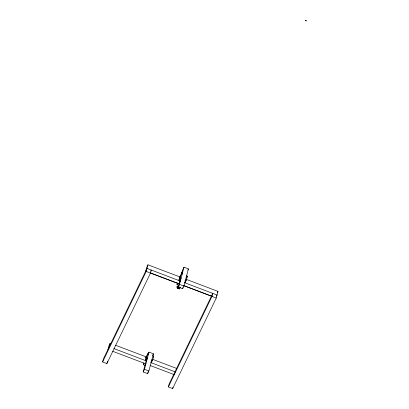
<?xml version="1.0" encoding="UTF-8"?>
<svg xmlns="http://www.w3.org/2000/svg" width="409" height="409" viewBox="0 0 409 409"><rect width="100%" height="100%" fill="white"/><g stroke="black" fill="none" stroke-linecap="round" stroke-linejoin="round"><path stroke-width="0.61" d="M177.762 288.227L178.247 287.501M180.405 280.416L180.441 279.608M182.215 272.246L182.194 273.227M178.385 287.926L178.16 288.585L178.84 287.486M178.856 287.333C178.16 287.645 178.017 289.137 178.293 287.824M178.943 288.217C179.086 289.26 179.152 286.995 178.258 286.791C178.012 287.501 179.837 288.197 179.878 287.266M177.705 288.038L177.757 287.731M181.78 273.897L181.708 273.652L181.652 274.255M181.744 273.979L182.138 272.333M178.344 286.765L178.886 287.169M177.675 288.151L178.073 287.169C179.265 287.89 178.539 288.125 178.697 287.762M179.178 287.772C178.304 289.823 180.195 286.305 179.019 288.585L178.723 288.473L179.004 288.161M179.249 287.859L178.922 288.498M178.743 288.396L178.789 288.273M177.895 288.156L178.089 287.747M180.793 279.526L180.272 279.812L180.686 279.751M178.273 287.333L178.022 287.512L178.125 286.939M180.589 279.73L180.333 279.899M181.811 273.641L182.112 272.532M178.544 287.384L178.104 288.427L178.319 287.747M178.104 287.046L178.043 287.501M181.662 273.427L181.616 274.091M179.014 287.553C179.837 287.619 179.086 288.539 179.888 287.348M180.078 280.876L180.272 279.812M181.698 274.398L181.806 273.703M178.247 287.087L178.222 286.024L179.009 286.024M179.996 279.853L179.571 281.74L179.96 280.697M177.838 287.496L177.797 287.604M178.038 288.156L178.314 287.42L177.082 286.98L177.271 286.259L178.176 286.602L177.859 287.588L176.954 287.246L177.271 286.259M182.245 272.997C181.652 272.68 182.256 273.544 181.76 272.982M179.51 287.916L178.273 287.374M178.416 287.159L178.621 286.428M179.97 280.64L180.108 280.211L180.149 280.661M181.673 273.37L181.739 273.064M181.831 273.498C184.024 265.093 179.945 279.398 179.009 280.569L179.955 276.959L179.439 278.023M178.922 287.379L178.672 287.701M181.78 272.915L182.225 272.343L181.928 273.197M180.17 287.507C179.878 286.719 178.171 291.254 179.725 287.798L179.091 287.512M178.845 287.895L178.641 288.611M178.83 287.962L178.932 287.491L178.845 287.818M182.005 273.125L182.25 272.839M150.732 271.193L151.284 270.047L150.486 273.089L106.887 363.591L102.608 361.965L103.405 358.923L147.01 268.427L180.251 281.044M107.95 349.49L108.901 345.876L110.185 343.217L109.234 346.827M106.887 363.591L107.521 361.152M102.608 361.965L146.212 271.469L147.956 264.817L180.604 277.205M145.497 365.528L143.298 364.69L143.758 362.936M145.742 357.972L146.258 356.909L145.313 360.518L146.591 357.855L147.664 353.77L148.477 354.076M147.966 354.25L148.988 352.118L153.411 353.8L148.907 370.973L147.623 373.637L143.201 371.955L146.437 359.623M143.201 371.955L144.484 369.296L148.988 352.118M147.623 373.637L148.109 371.796M151.673 361.612L151.356 362.814L152.639 360.15L153.712 356.06L152.9 355.753M179.193 285.579L176.995 284.741L177.455 282.992M179.628 280.753L179.556 281.019L179.464 280.763M181.581 274.168L182.705 269.874L183.989 267.21L188.411 268.892L183.907 286.065L182.624 288.723L178.201 287.046L180.614 277.844M178.027 288.35L178.493 287.369L178.027 288.35L178.273 288.442M182.107 273.181C182.031 272.128 181.008 275.738 181.417 273.841L181.32 274.035M179.27 287.266L178.943 287.931L178.559 287.783L178.692 287.261M178.201 287.046L179.485 284.383L183.989 267.21M179.137 287.547L178.508 288.815L178.81 287.864M178.943 287.931L179.076 287.404M179.203 287.404L179.842 287.394M179.019 288.585L179.106 288.279M182.624 288.723L182.946 287.501M185.369 281.663L185.052 282.864L186.335 280.206L187.409 276.116L186.596 275.804M168.375 386.929L169.173 383.882L212.777 293.386L211.974 296.428L168.375 386.929L172.649 388.55L216.254 298.054L217.997 291.397L186.54 279.459M172.649 388.55L172.971 387.333M177.997 287.507L177.92 287.757M182.112 272.353L181.673 274.188M181.765 273.498L182.158 272.808L181.734 273.324M182.174 272.338L182.077 272.604M181.933 273.411L182.174 272.941M180.41 279.695L180.011 281.387M179.229 288.529L179.127 288.964L179.254 288.452M178.196 287.711L178.027 288.105M178.222 286.024L178.079 287.215M178.242 288.473L178.385 288.187M181.616 273.785L181.898 273.35M177.833 287.271L177.486 288.325L177.68 288.028M147.956 264.817L146.673 267.476L145.727 271.085L146.913 271.54M179.444 277.808L181.361 273.82L182.174 274.127M176.995 284.741L177.726 283.233M179.464 281.024L179.561 280.753M179.817 280.881L181.1 278.217L180.287 277.91M176.954 287.246L177.082 286.98M177.859 287.588L177.987 287.322M178.748 287.077L179.321 287.609M178.559 287.783L178.902 287.123M187.9 269.955L188.411 268.892M145.747 357.752L147.664 353.77M179.735 287.276L179.72 287.614M143.298 364.69L144.029 363.182M146.12 360.825L147.404 358.166L146.591 357.855M185.011 280.963L185.522 279.894L186.335 280.206M186.586 277.823L187.409 276.116M152.644 355.395L153.411 353.8M151.059 361.438L151.826 359.843L152.639 360.15M153.165 357.2L153.712 356.06M217.486 292.466L217.997 291.397M216.499 296.157L217.051 295.012L184.403 282.619M182.455 271.734L182.618 271.423M180.124 280.083L180.435 279.603M178.385 286.53L178.534 286.198L178.247 287.123M179.791 287.507L178.989 287.409M178.999 287.512L179.254 287.599M179.111 287.507L179.122 287.476A0.578 0.383 25.7 0 0 178.825 287.328L178.713 287.358M180.522 279.782L180.379 280.206A1.83 1.355 14.7 0 0 180.083 280.825L180.001 280.502M178.575 286.51L178.007 286.469M180.18 287.435L179.756 287.415M305.431 20.45L306.392 20.813M305.37 20.583L306.326 20.946M178.672 279.623L180.323 280.247M150.476 272.89L179.561 283.928M183.718 285.508L212.21 296.32M146.212 271.469L179.74 284.194M183.917 285.779L216.254 298.054M179.485 284.383L183.907 286.065M178.273 286.418L178.728 286.591M177.143 286.525L178.048 286.867M178.774 287.328L179.122 287.476M178.508 287.875L178.876 288.018M178.774 288.284L179.07 288.396M178.068 288.227L178.314 288.289M115.522 345.242L146.984 357.185M152.327 359.209L176.662 368.448M113.983 348.626L146.632 361.019M150.543 362.507L175.717 372.057M112.7 351.29L145.941 363.908M150.098 365.482L174.433 374.721M144.484 369.296L148.907 370.973M178.702 286.903L179.142 287.082M181.703 273.232L181.821 273.555M180.001 280.906L179.929 281.458"/></g></svg>
